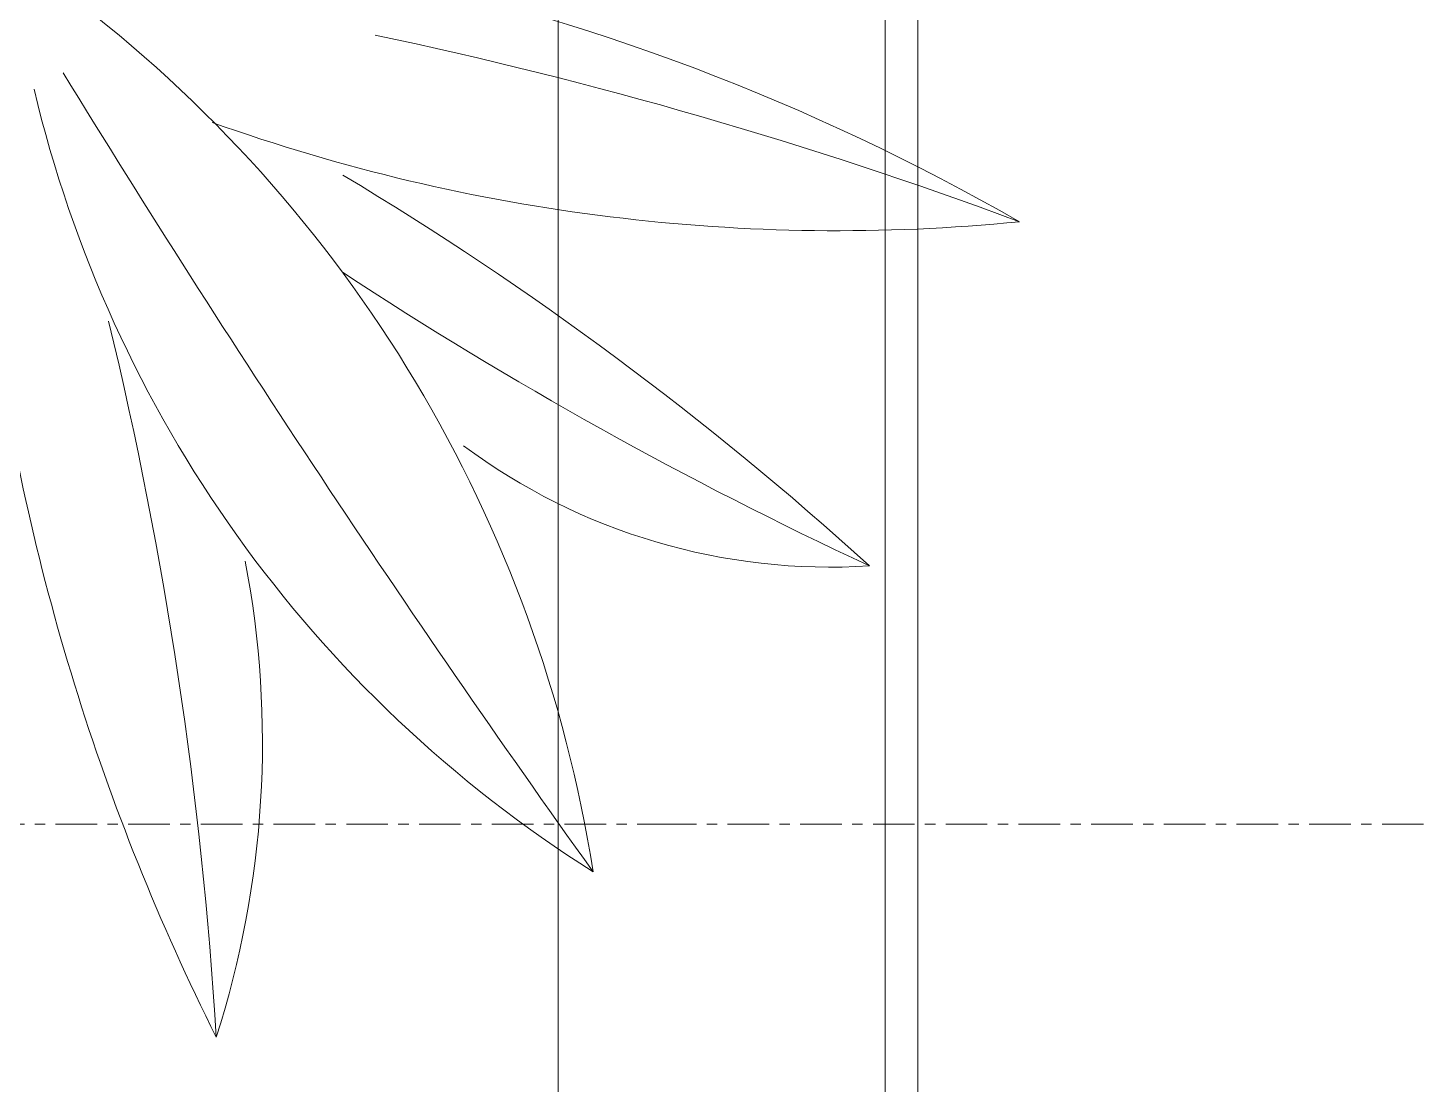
# Model space of a CAD drawing. Header units: millimetres. Extents: x 46404 to 154333, y -1327 to 55734.
# Drawn here: x 60490.5 to 60916.4, y 51357.5 to 51680.2 of the extents above; entities that cross this region are included whole.
import ezdxf

# ---------------------------------------------------------------- set-up
doc = ezdxf.new("R2010")
doc.units = ezdxf.units.MM
doc.linetypes.add('Grid Line', pattern=[22.225, 12.7, -3.175, 3.175, -3.175])
for name, color, linetype, lineweight in [('A-WALL', 113, 'Continuous', 18), ('G-IMPT-2', 8, 'Continuous', 18), ('L-PLNT', 71, 'Continuous', 18), ('S-GRID-1', 1, 'Grid Line', 9)]:
    doc.layers.add(name, color=color, linetype=linetype, lineweight=lineweight)

# ---------------------------------------------------------------- blocks, each defined once
blk = doc.blocks.new('CAY DUA VAN PHAT - CAY DUA VAN PHAT_dwg-2253781-TKCS_RAMP NKT 1 - MẶT BẰNG')
at = {"layer": 'G-IMPT-2'}
for centre, radius, start, end in [((719.28, -637.76), 1417.71, 63.40929, 82.21971), ((594.66, -15.71), 778.16, 32.2613, 76.62972), ((1382.22, 1223.79), 834.25, 217.05305, 261.06763), ((-3577.96, -6349.72), 8299.95, 54.408023, 58.453572), ((1507.96, 3142.58), 2517.31, 256.40514, 266.49049), ((-274.88, 250.43), 1135.91, 354.36811, 19.65628), ((1173.75, 1190.33), 588.57, 259.15117, 287.81968), ((2056.69, 827.62), 1384.56, 191.63825, 209.82735), ((2568.48, 1594.88), 2029.53, 210.89916, 222.23434), ((-1244.63, -845.07), 2548.61, 24.96732, 33.2653), ((3456.52, 1105.47), 2774.75, 191.90827, 200.38503), ((691.37, 254.84), 375.22, 356.31182, 36.63775)]:
    blk.add_arc(centre, radius, start, end, dxfattribs=at)
blk = doc.blocks.new('CAY DUA VAN PHAT - CAY DUA VAN PHAT_dwg-V6-TKCS_RAMP NKT 1 - MẶT BẰNG')
at = {"layer": 'G-IMPT-2'}
for centre, radius, start, end in [((719.28, -637.76), 1417.71, 63.40929, 82.21971), ((594.66, -15.71), 778.16, 32.2613, 76.62972), ((1382.22, 1223.79), 834.25, 217.05305, 261.06763), ((-3577.96, -6349.72), 8299.95, 54.408023, 58.453572), ((1507.96, 3142.58), 2517.31, 256.40514, 266.49049), ((-274.88, 250.43), 1135.91, 354.36811, 19.65628), ((1173.75, 1190.33), 588.57, 259.15117, 287.81968), ((2056.69, 827.62), 1384.56, 191.63825, 209.82735), ((2568.48, 1594.88), 2029.53, 210.89916, 222.23434), ((-1244.63, -845.07), 2548.61, 24.96732, 33.2653), ((3456.52, 1105.47), 2774.75, 191.90827, 200.38503), ((691.37, 254.84), 375.22, 356.31182, 36.63775)]:
    blk.add_arc(centre, radius, start, end, dxfattribs=at)
blk = doc.blocks.new('CAY DUA VAN PHAT - CAY DUA VAN PHAT-V7-TKCS_RAMP NKT 1 - MẶT BẰNG')
at = {"extrusion": (0, 0, -1), "xscale": 0.5, "yscale": 0.5, "zscale": -0.5, "rotation": 180}
for name in ['CAY DUA VAN PHAT - CAY DUA VAN PHAT_dwg-2253781-TKCS_RAMP NKT 1 - MẶT BẰNG', 'CAY DUA VAN PHAT - CAY DUA VAN PHAT_dwg-V6-TKCS_RAMP NKT 1 - MẶT BẰNG']:
    blk.add_blockref(name, (151.82, 370.52), dxfattribs=at)

msp = doc.modelspace()

# ---------------------------------------------------------------- linework, layer by layer
at = {"layer": 'A-WALL'}
for p, q in [((60652.56, 50657.93), (60652.56, 54456.42)), ((60752.56, 54456.42), (60752.56, 50557.93)), ((60762.56, 54456.42), (60762.56, 50547.93))]:
    msp.add_line(p, q, dxfattribs=at)
at = {"layer": 'S-GRID-1'}
for p, q in [((60689.45, 51436.94), (48201.94, 51436.94)), ((61939.45, 51436.94), (60689.45, 51436.94))]:
    msp.add_line(p, q, dxfattribs=at)

# ---------------------------------------------------------------- block references
at = {"layer": 'L-PLNT', "rotation": 270.0000000000003}
msp.add_blockref('CAY DUA VAN PHAT - CAY DUA VAN PHAT-V7-TKCS_RAMP NKT 1 - MẶT BẰNG', (60492.56, 51896.94), dxfattribs=at)

doc.saveas('drawing.dxf')
